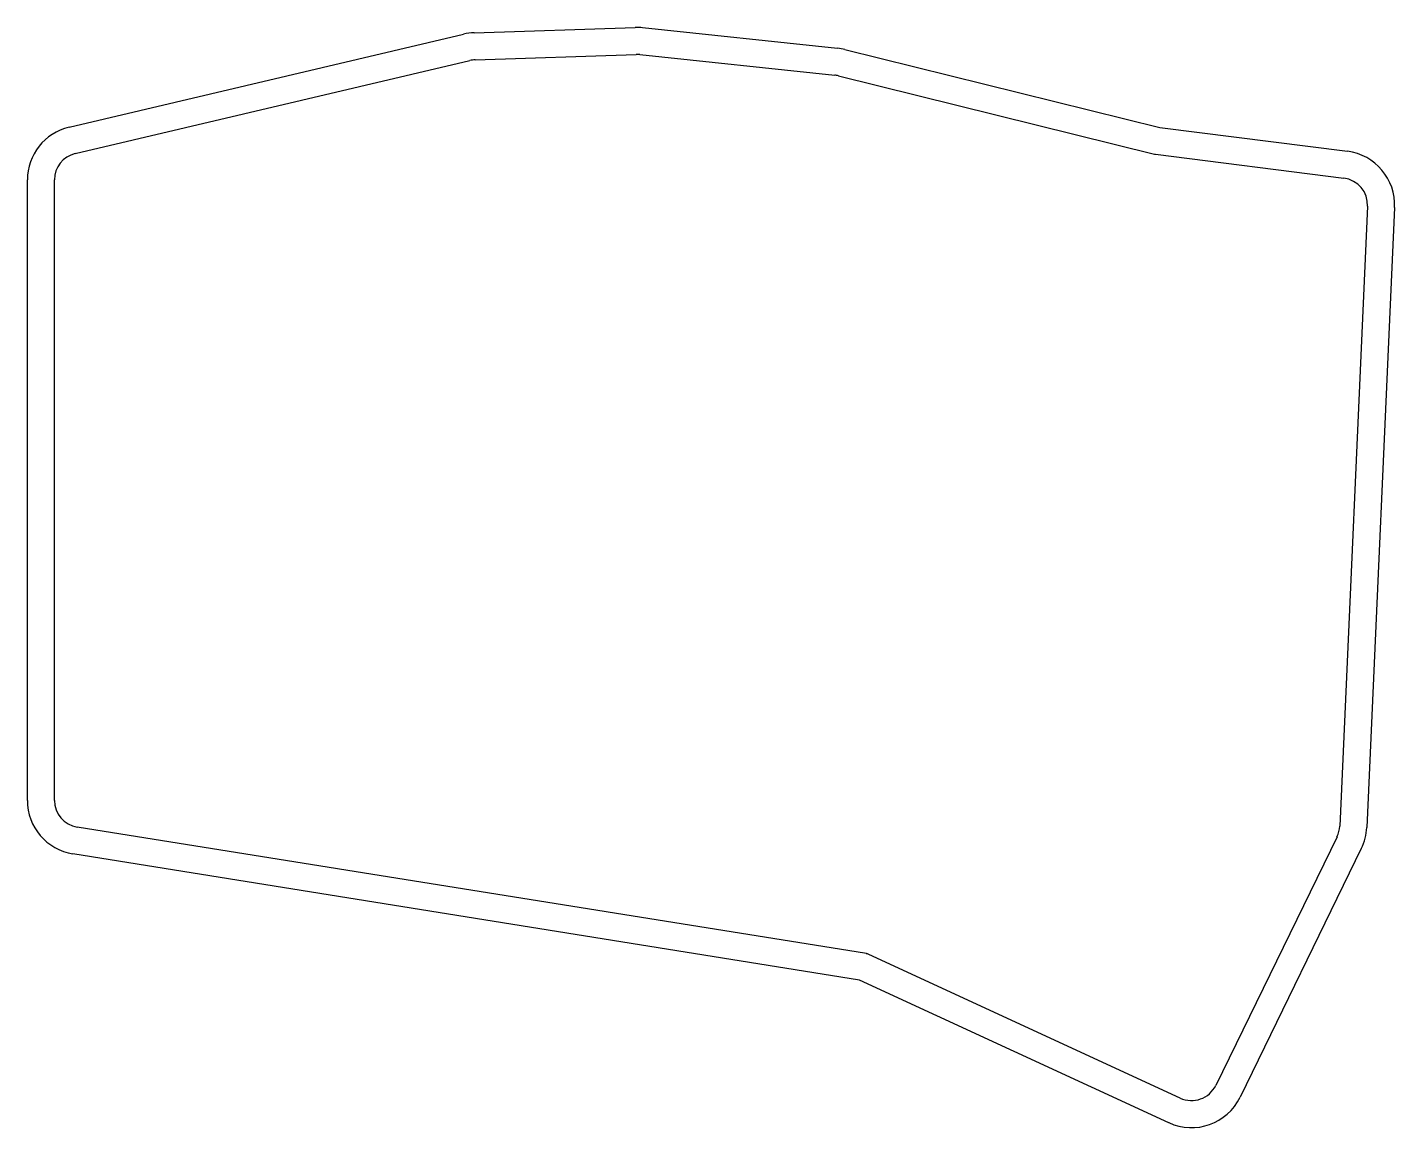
# Model space of a CAD drawing. Header units: millimetres. Extents: x 85 to 237, y -178 to -56.
import ezdxf

# ---------------------------------------------------------------- set-up
doc = ezdxf.new("R2010")
doc.units = ezdxf.units.MM

msp = doc.modelspace()

# ---------------------------------------------------------------- linework, layer by layer
for p, q in [((89.62, -67.24), (133.35, -56.93)), ((134.53, -56.78), (152.36, -56.18)), ((153.18, -56.21), (174.79, -58.48)), ((175.6, -58.63), (210.52, -67.27)), ((90.31, -70.16), (134.04, -59.85)), ((134.63, -59.77), (152.46, -59.18)), ((152.87, -59.2), (174.48, -61.47)), ((174.88, -61.54), (209.92, -70.21)), ((210.52, -67.27), (231.29, -69.91)), ((210.03, -70.23), (230.91, -72.89)), ((85, -141.8), (85, -73.08)), ((88, -141.8), (88, -73.08)), ((233.53, -76), (230.44, -144.66)), ((236.52, -76.13), (233.43, -144.79)), ((177.98, -158.78), (90.53, -144.76)), ((230.14, -145.84), (216.71, -173.37)), ((177.23, -161.7), (90.05, -147.72)), ((232.83, -147.15), (219.41, -174.68)), ((212.76, -174.77), (178.24, -158.86)), ((211.5, -177.5), (177.23, -161.7))]:
    msp.add_line(p, q)
for centre, radius, start, end in [((134.73, -62.77), 6, 91.9072, 103.2667), ((152.56, -62.18), 6, 84, 91.9072), ((174.16, -64.45), 6, 76.0928, 84), ((134.73, -62.77), 3, 91.9072, 103.2667), ((152.56, -62.18), 3, 84, 91.9072), ((174.16, -64.45), 3, 76.0928, 84), ((91, -73.08), 6, 103.2667, 180), ((91, -73.08), 3, 103.2667, 180), ((210.16, -69.24), 1, 256.0928, 262.7546), ((230.53, -75.86), 6, 357.4242, 442.7546), ((230.53, -75.86), 3, 357.4242, 442.7546), ((91, -141.8), 6, 180, 260.8908), ((91, -141.8), 3, 180, 260.8908), ((227.44, -144.52), 3, 334, 357.4242), ((227.44, -144.52), 6, 334, 357.4242), ((177.82, -159.77), 1, 65.2476, 80.8908), ((214.01, -172.05), 3, 245.2476, 334), ((214.01, -172.05), 6, 245.2476, 334)]:
    msp.add_arc(centre, radius, start, end)

doc.saveas('drawing.dxf')
